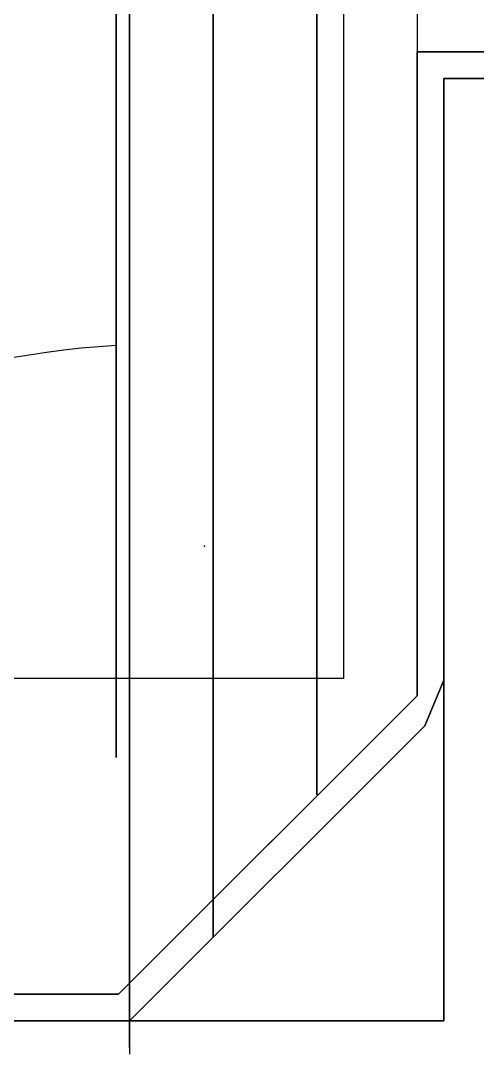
# Model space of a CAD drawing. Header units: centimetres. Extents: x -1.2 to 3.8, y -7.6 to 4.8.
# Drawn here: x 1.232 to 1.915, y -3.15 to -1.603 of the extents above; entities that cross this region are included whole.
import ezdxf

# ---------------------------------------------------------------- set-up
doc = ezdxf.new("R2010")
doc.units = ezdxf.units.CM
doc.header["$MEASUREMENT"] = 0
for name, color, linetype in [('EncoderCart - Binky v145_Brake', 7, 'Continuous'), ('EncoderCart - Binky v145_EncoderCart', 7, 'Continuous'), ('EncoderCart - Binky v145_LED Output - Loft B', 7, 'Continuous'), ('EncoderCart - Binky v145_LED Output - Loft Rail', 7, 'Continuous'), ('EncoderCart - Binky v145_Side A - Fill old Spring', 7, 'Continuous'), ('EncoderCart - Binky v145_Side A - Fill top', 7, 'Continuous'), ('EncoderCart - Binky v145_Side A - Remove Chamfers', 7, 'Continuous'), ('EncoderCart - Binky v145_Side B - Fill old Spring', 7, 'Continuous'), ('EncoderCart - Binky v145_Side B - Fill Top area', 7, 'Continuous'), ('EncoderCart - Binky v145_Side B - Remove Chamfers', 7, 'Continuous'), ('EncoderCart - Binky v145_Side B - Remove Gear Clearance', 7, 'Continuous'), ('EncoderCart - Binky v145_Side B - Remove LED Channel', 7, 'Continuous'), ('EncoderCart - Binky v145_Side B - Remove PCB Standoff', 7, 'Continuous'), ('EncoderCart - Binky v145_Side B Cleanup', 7, 'Continuous'), ('EncoderCart - Binky v145_Sketch54', 7, 'Continuous'), ('EncoderCart - Binky v145_Spring Cleanup A', 7, 'Continuous'), ('EncoderCart - Binky v145_Spring Cleanup B', 7, 'Continuous'), ('EncoderCart - Binky v145_Spring Geometry', 7, 'Continuous'), ('ERCF Binky - 3D v13_Outline', 7, 'Continuous'), ('ERCF Binky - Clearance_Sketch1', 7, 'Continuous'), ('ERCF Binky - Clearance_Sketch2', 7, 'Continuous')]:
    doc.layers.add(name, color=color, linetype=linetype)

# ---------------------------------------------------------------- blocks, each defined once
blk = doc.blocks.new('ERCFBinky-3Dv13')
at = {"layer": 'ERCF Binky - 3D v13_Outline'}
for p, q in [((3, 1), (-0.20028, 0.99492)), ((-0.20028, 0.99492), (-0.20028, -0.00508)), ((-0.20028, -0.00508), (3, 0))]:
    blk.add_line(p, q, dxfattribs=at)
blk.add_point((0, 0), dxfattribs=at)
blk = doc.blocks.new('ERCFBinky-Clearance')
at = {"layer": 'ERCF Binky - Clearance_Sketch1'}
for p, q in [((1.52, -2.8215, 1.321), (1.52, 0.4987, 1.321)), ((1.52, 0.4987, 0.201), (1.52, -2.8215, 0.201)), ((1.52, 0.4387, 0.261), (1.52, -2.7615, 0.261)), ((1.52, -2.7615, 1.261), (1.52, 0.4387, 1.261)), ((1.52, -2.7615, 1.2661), (1.52, 0.4387, 1.261)), ((1.52, 0.4387, 0.261), (1.52, -2.7615, 0.2661)), ((1.52, -2.1494, 0.3774), (1.52, -1.4565, 0.3774)), ((1.52, -2.1494, 1.1777), (1.52, -1.4565, 1.1777)), ((1.52, -1.7555, 0.4574), (1.52, -1.8476, 0.4574)), ((1.52, -1.7575, 1.0003), (1.52, -1.8374, 1.0003)), ((1.52, -1.8374, 1.0977), (1.52, -1.7575, 1.0977)), ((1.52, -1.7575, 1.0977), (1.52, -1.7575, 1.0003)), ((1.52, -1.8374, 1.0003), (1.52, -1.8374, 1.0977)), ((1.52, -2.1494, 0.261), (1.52, -2.1494, 1.261)), ((1.52, -2.3994, 0.261), (1.52, -2.3994, 1.261)), ((1.52, -2.7615, 0.261), (1.52, -2.7615, 1.261)), ((1.52, -2.7615, 0.2661), (1.52, -2.7615, 1.2661)), ((1.52, -2.7615, 1.2661), (1.52, -2.7615, 0.2661)), ((1.52, -2.8215, 0.201), (1.52, -2.8215, 1.321))]:
    blk.add_line(p, q, dxfattribs=at)
at = {"layer": 'ERCF Binky - Clearance_Sketch1', "extrusion": (-1, -1.26531e-15, 4.44089e-16)}
for centre, radius in [((2.242, 1.1258, -1.52), 0.0175), ((2.506, 1.0203, -1.52), 0.2), ((2.506, 0.7663, -1.52), 0.2), ((2.506, 0.5123, -1.52), 0.2), ((2.506, 0.7663, -1.52), 0.0508), ((2.506, 0.5123, -1.52), 0.0508), ((2.506, 1.0203, -1.52), 0.0508)]:
    blk.add_circle(centre, radius, dxfattribs=at)
at = {"layer": 'ERCF Binky - Clearance_Sketch2'}
for p, q in [((1.3752, -2.1494, 1.1777), (1.3752, -1.4565, 1.1777)), ((1.3752, -1.4565, 0.3774), (1.3752, -2.1494, 0.3774)), ((1.3752, -2.3994, 1.261), (1.3752, -2.1494, 1.261)), ((1.3752, -2.1494, 0.3774), (1.3752, -2.1494, 0.2651)), ((1.3752, -2.1494, 0.2651), (1.3752, -2.3994, 0.2655)), ((1.3752, -2.1494, 1.261), (1.3752, -2.1494, 1.1777)), ((1.3752, -2.3994, 1.1896), (1.3752, -2.3994, 1.261)), ((1.3752, -2.3994, 0.2655), (1.3752, -2.3994, 0.3431))]:
    blk.add_line(p, q, dxfattribs=at)
at = {"layer": 'ERCF Binky - Clearance_Sketch2', "extrusion": (-1, -1.26531e-15, 4.44089e-16)}
for centre in [(2.506, 1.0203, -1.3752), (2.506, 0.5123, -1.3752), (2.506, 0.7663, -1.3752)]:
    blk.add_circle(centre, 0.1, dxfattribs=at)
for centre, start, end in [((2.506, 0.5123, -1.3752), 237.8023, 39.42), ((2.506, 1.0203, -1.3752), 320.58, 122.1977), ((2.506, 0.7663, -1.3752), 320.58, 39.42)]:
    blk.add_arc(centre, 0.2, start, end, dxfattribs=at)

msp = doc.modelspace()

# ---------------------------------------------------------------- linework, layer by layer
at = {"layer": 'EncoderCart - Binky v145_Brake'}
for p, q in [((2.805, -1.69, 0.837), (1.865, -1.69, 0.837)), ((1.865, -1.69, 0.837), (1.865, -3.1, 0.837)), ((1.2137, -3.1, 0.837), (1.865, -3.1, 0.837))]:
    msp.add_line(p, q, dxfattribs=at)
at = {"layer": 'EncoderCart - Binky v145_EncoderCart'}
for p, q in [((1.715, 0.85, -0.5005), (1.715, -2.5876, -0.5005)), ((1.865, -1.69, -0.5005), (1.865, -2.59, -0.5005)), ((1.865, -1.69, -0.5005), (2.805, -1.69, -0.5005)), ((1.715, -2.5876, -0.5005), (1.0292, -2.5876, -0.5005)), ((1.8367, -2.6583, -0.5005), (1.865, -2.59, -0.5005)), ((1.395, -3.1, -0.5005), (1.8367, -2.6583, -0.5005)), ((0.46, -3.1, -0.5005), (1.395, -3.1, -0.5005))]:
    msp.add_line(p, q, dxfattribs=at)
at = {"layer": 'EncoderCart - Binky v145_LED Output - Loft B'}
for p, q in [((1.3752, -2.1494, 0.3774), (1.3752, -1.4565, 0.3774)), ((1.3752, -1.4565, 1.1777), (1.3752, -2.1494, 1.1777)), ((1.3752, -2.3047, 0.658), (1.3752, -2.1447, 0.878)), ((1.3752, -2.3047, 0.878), (1.3752, -2.1447, 0.878)), ((1.3752, -2.1447, 0.878), (1.3752, -2.1447, 0.658)), ((1.3752, -2.1447, 0.658), (1.3752, -2.3047, 0.658)), ((1.3752, -2.3047, 0.878), (1.3752, -2.1447, 0.658)), ((1.3752, -2.1494, 0.2651), (1.3752, -2.1494, 0.3774)), ((1.3752, -2.3994, 0.2655), (1.3752, -2.1494, 0.2651)), ((1.3752, -2.1494, 1.1777), (1.3752, -2.1494, 1.261)), ((1.3752, -2.1494, 1.261), (1.3752, -2.3994, 1.261)), ((1.3752, -2.3047, 0.658), (1.3752, -2.3047, 0.878)), ((1.3752, -2.3994, 1.261), (1.3752, -2.3994, 1.1896))]:
    msp.add_line(p, q, dxfattribs=at)
at = {"layer": 'EncoderCart - Binky v145_LED Output - Loft B', "extrusion": (1, 0, -3.83364e-16)}
msp.add_circle((-2.2247, 0.768, 1.3752), 0.136, dxfattribs=at)
at = {"layer": 'EncoderCart - Binky v145_LED Output - Loft B', "extrusion": (1, 9.01478e-46, -3.83364e-16)}
for centre in [(-2.506, 0.5123, 1.3752), (-2.506, 1.0203, 1.3752), (-2.506, 0.7663, 1.3752)]:
    msp.add_circle(centre, 0.1, dxfattribs=at)
at = {"layer": 'EncoderCart - Binky v145_LED Output - Loft B', "extrusion": (1, -2.71171e-31, -3.83364e-16)}
msp.add_arc((-2.506, 0.5123, 1.3752), 0.2, 140.58, 302.1977, dxfattribs=at)
at = {"layer": 'EncoderCart - Binky v145_LED Output - Loft B', "extrusion": (1, -2.46519e-32, -3.83364e-16)}
msp.add_arc((-2.506, 1.0203, 1.3752), 0.2, 57.8023, 219.42, dxfattribs=at)
at = {"layer": 'EncoderCart - Binky v145_LED Output - Loft B', "extrusion": (1, -1.72563e-31, -3.83364e-16)}
msp.add_arc((-2.506, 0.7663, 1.3752), 0.2, 140.58, 219.42, dxfattribs=at)
at = {"layer": 'EncoderCart - Binky v145_LED Output - Loft Rail', "extrusion": (-1, 0, 3.83364e-16)}
msp.add_circle((2.2247, 0.768, -1.3752), 0.136, dxfattribs=at)
at = {"layer": 'EncoderCart - Binky v145_LED Output - Loft Rail', "extrusion": (-0.143824, 0.077634, -0.986553)}
msp.add_arc((2.321, -2.7419, -1.1111), 1.331, 77.417, 148.5963, dxfattribs=at)
at = {"layer": 'EncoderCart - Binky v145_LED Output - Loft Rail'}
for p in [(1.3752, -2.2247, 0.768), (1.507, -2.3896, 0.768)]:
    msp.add_point(p, dxfattribs=at)
at = {"layer": 'EncoderCart - Binky v145_Side A - Fill old Spring'}
for p, q in [((2.805, -1.69, -0.5), (1.865, -1.69, -0.5)), ((1.865, -1.69, -0.5), (1.865, -3.1, -0.5)), ((1.865, -3.1, -0.5), (-0.73, -3.1, -0.5))]:
    msp.add_line(p, q, dxfattribs=at)
at = {"layer": 'EncoderCart - Binky v145_Side A - Fill top'}
for p, q in [((1.395, -3.0434, -0.02), (1.395, 0.79, -0.02)), ((1.395, 0.6, -0.5), (1.395, -2.7, -0.5)), ((1.395, -1.4), (1.395, -1.7)), ((1.395, -1.4), (1.395, -3.06)), ((1.395, -1.7), (1.395, -1.8, 0.1)), ((1.395, -1.7), (1.395, -2)), ((1.395, -1.9, 0.1), (1.395, -1.8, 0.1)), ((1.395, -2), (1.395, -1.9, 0.1)), ((1.395, -2), (1.395, -2.7)), ((1.395, -2.7), (1.395, -3.1)), ((1.395, -3.1, -0.5), (1.395, -2.7, -0.5)), ((1.395, -3.06, -0.0317), (1.395, -3.0434, -0.02)), ((1.395, -3.06), (1.395, -3.06, -0.0317)), ((1.395, -3.1, -0.5), (1.395, -3.1))]:
    msp.add_line(p, q, dxfattribs=at)
at = {"layer": 'EncoderCart - Binky v145_Side A - Remove Chamfers'}
for p, q in [((2.805, -1.65, -0.5), (1.825, -1.65, -0.5)), ((1.825, -1.65, -0.5), (1.825, -2.6134, -0.5)), ((1.865, -2.59, -0.5), (1.865, -1.69, -0.5)), ((1.865, -1.69, -0.5), (2.805, -1.69, -0.5)), ((1.865, -2.59, -0.5), (1.8367, -2.6583, -0.5)), ((1.865, -3.1, -0.5), (1.865, -2.59, -0.5)), ((1.825, -2.6134, -0.5), (1.3784, -3.06, -0.5)), ((1.395, -3.1, -0.5), (1.8367, -2.6583, -0.5)), ((1.3784, -3.06, -0.5), (-0.73, -3.06, -0.5)), ((0.46, -3.1, -0.5), (1.355, -3.1, -0.5)), ((1.355, -3.1, -0.5), (1.395, -3.1, -0.5)), ((1.355, -3.1, -0.5), (1.865, -3.1, -0.5))]:
    msp.add_line(p, q, dxfattribs=at)
at = {"layer": 'EncoderCart - Binky v145_Side B - Fill old Spring'}
for p, q in [((1.865, -3.1, 1.9), (1.865, -1.69, 1.9)), ((1.865, -1.69, 1.9), (2.805, -1.69, 1.9)), ((-0.73, -3.1, 1.9), (1.865, -3.1, 1.9))]:
    msp.add_line(p, q, dxfattribs=at)
at = {"layer": 'EncoderCart - Binky v145_Side B - Fill Top area'}
for p, q in [((1.395, 1, 1.9), (1.395, -3.1, 1.9)), ((1.395, 0.79, 1.4057), (1.395, -3.0434, 1.4057)), ((1.395, 0.6, 1.9), (1.395, -2.7, 1.9)), ((1.395, -0.56), (1.395, -2.7)), ((1.395, -3.06), (1.395, -1.4262)), ((1.395, -1.4262), (1.395, -3.1)), ((1.395, -2.7, 1.9), (1.395, -3.1, 1.9)), ((1.395, -2.7), (1.395, -3.1)), ((1.395, -3.0434, 1.4057), (1.395, -3.06, 1.4174)), ((1.395, -3.06, 1.4174), (1.395, -3.06)), ((1.395, -3.06), (1.395, -3.06, 1.4174)), ((1.395, -3.06, 1.4174), (1.395, -3.1, 1.4174)), ((1.395, -3.1), (1.395, -3.06)), ((1.395, -3.1, 1.4174), (1.395, -3.1)), ((1.395, -3.1, 1.6343), (1.395, -3.14, 1.6112)), ((1.395, -3.14, 0.8865), (1.395, -3.1, 0.8634)), ((1.395, -3.1, 0.8327), (1.395, -3.14, 0.8096)), ((1.395, -3.1), (1.395, -3.1, 1.9)), ((1.395, -3.1, 0.0349), (1.395, -3.1)), ((1.395, -3.1, 0.8634), (1.395, -3.1, 0.8327)), ((1.395, -3.1, 1.9), (1.395, -3.1, 1.6343)), ((1.395, -3.14, 0.8865), (1.395, -3.15, 0.8865)), ((1.395, -3.14, 1.6112), (1.395, -3.15, 1.6112)), ((1.395, -3.14, 0.058), (1.395, -3.15, 0.058)), ((1.395, -3.14, 0.8096), (1.395, -3.15, 0.8096)), ((1.395, -3.15, 1.3641), (1.395, -3.15, 1.2094)), ((1.395, -3.15, 0.2494), (1.395, -3.15, 0.1991)), ((1.395, -3.15, 1.2094), (1.395, -3.15, 1.1145)), ((1.395, -3.15, 0.32), (1.395, -3.15, 0.2494)), ((1.395, -3.15, 1.1145), (1.395, -3.15, 0.9929)), ((1.395, -3.15, 0.4271), (1.395, -3.15, 0.3565)), ((1.395, -3.15, 0.5443), (1.395, -3.15, 0.4271)), ((1.395, -3.15, 0.3565), (1.395, -3.15, 0.32)), ((1.395, -3.15, 0.899), (1.395, -3.15, 0.8877)), ((1.395, -3.15, 1.5975), (1.395, -3.15, 1.5473)), ((1.395, -3.15, 0.9647), (1.395, -3.15, 0.899)), ((1.395, -3.15, 1.6112), (1.395, -3.15, 1.6111)), ((1.395, -3.15, 0.8096), (1.395, -3.15, 0.8071)), ((1.395, -3.15, 0.7718), (1.395, -3.15, 0.727)), ((1.395, -3.15, 0.8877), (1.395, -3.15, 0.8865)), ((1.395, -3.15, 1.6111), (1.395, -3.15, 1.5975)), ((1.395, -3.15, 0.9929), (1.395, -3.15, 0.9647)), ((1.395, -3.15, 0.8071), (1.395, -3.15, 0.7718)), ((1.395, -3.15, 0.6584), (1.395, -3.15, 0.6052)), ((1.395, -3.15, 1.5219), (1.395, -3.15, 1.3641)), ((1.395, -3.15, 0.0922), (1.395, -3.15, 0.0594)), ((1.395, -3.15, 0.1991), (1.395, -3.15, 0.1647)), ((1.395, -3.15, 0.0594), (1.395, -3.15, 0.058)), ((1.395, -3.15, 1.5473), (1.395, -3.15, 1.5219)), ((1.395, -3.15, 0.6052), (1.395, -3.15, 0.5443)), ((1.395, -3.15, 0.1647), (1.395, -3.15, 0.0922)), ((1.395, -3.15, 0.727), (1.395, -3.15, 0.6584))]:
    msp.add_line(p, q, dxfattribs=at)
msp.add_open_spline([(1.395, -3.14, 0.058), (1.395, -3.1267, 0.0503), (1.395, -3.1133, 0.0426), (1.395, -3.1, 0.0349)], degree=3, dxfattribs=at)
at = {"layer": 'EncoderCart - Binky v145_Side B - Remove Chamfers'}
for p, q in [((1.825, -1.65, 1.9), (2.805, -1.65, 1.9)), ((1.825, -2.6134, 1.9), (1.825, -1.65, 1.9)), ((1.865, -1.69, 1.9), (1.865, -2.59, 1.9)), ((2.805, -1.69, 1.9), (1.865, -1.69, 1.9)), ((1.8367, -2.6583, 1.9), (1.865, -2.59, 1.9)), ((1.3784, -3.06, 1.9), (1.825, -2.6134, 1.9)), ((1.8367, -2.6583, 1.9), (1.395, -3.1, 1.9)), ((-0.73, -3.06, 1.9), (1.3784, -3.06, 1.9)), ((1.2137, -3.1, 1.9), (1.355, -3.1, 1.9)), ((1.395, -3.1, 1.9), (1.355, -3.1, 1.9))]:
    msp.add_line(p, q, dxfattribs=at)
at = {"layer": 'EncoderCart - Binky v145_Side B - Remove Gear Clearance'}
for p, q in [((1.825, 0.96, 0.8682), (1.825, -2.6134, 0.8682)), ((1.395, -3.0434, 0.8682), (1.395, 0.79, 0.8682)), ((1.825, -2.6134, 0.8682), (1.395, -3.0434, 0.8682))]:
    msp.add_line(p, q, dxfattribs=at)
at = {"layer": 'EncoderCart - Binky v145_Side B - Remove LED Channel'}
for p, q in [((1.395, 0.79, 1.4057), (1.395, -3.0434, 1.4057)), ((1.395, -3.06), (1.395, -1.4262)), ((1.395, -3.06), (1.395, -1.4262)), ((1.395, -1.4262, 1.9), (1.395, -3.06, 1.9)), ((1.395, -1.6033, 0.5907), (1.395, -1.7954, 0.5907)), ((1.395, -1.7919, 1.2907), (1.395, -1.6047, 1.2907)), ((1.395, -1.69, 1.9), (1.395, -2.59, 1.9)), ((1.395, -1.85, 0.6342), (1.395, -1.85, 1.25)), ((1.395, -3.0434, 1.4057), (1.395, -3.06, 1.4174)), ((1.395, -3.06, 1.9), (1.395, -3.06)), ((1.395, -3.06, 1.4174), (1.395, -3.06))]:
    msp.add_line(p, q, dxfattribs=at)
at = {"layer": 'EncoderCart - Binky v145_Side B - Remove LED Channel', "extrusion": (1, -5.41572e-17, -1.03894e-22)}
msp.add_ellipse((1.395, 1.9486, -4.9973), major_axis=(0, -4.1916, 5.7988), ratio=0.097596, start_param=5.933453, end_param=5.961997, dxfattribs=at)
at = {"layer": 'EncoderCart - Binky v145_Side B - Remove LED Channel'}
for points, knots in [([(1.395, -1.5565, 1.2553), (1.395, -1.5644, 1.2614), (1.395, -1.5724, 1.2673), (1.395, -1.5885, 1.2791), (1.395, -1.5966, 1.2849), (1.395, -1.6047, 1.2907)], [-0.05983351, -0.05983351, -0.05983351, -0.05983351, -0.02991722, -0.02991722, -0.00000099, -0.00000099, -0.00000099, -0.00000099]), ([(1.395, -1.7919, 1.2907), (1.395, -1.8015, 1.2839), (1.395, -1.8112, 1.277), (1.395, -1.8306, 1.2635), (1.395, -1.8403, 1.2567), (1.395, -1.85, 1.25)], [0, 0, 0, 0, 0.0354794, 0.0354794, 0.07083509, 0.07083509, 0.07083509, 0.07083509])]:
    msp.add_open_spline(points, degree=3, knots=knots, dxfattribs=at)
at = {"layer": 'EncoderCart - Binky v145_Side B - Remove PCB Standoff'}
for p, q in [((1.395, 0.79, 1.4057), (1.395, -3.0434, 1.4057)), ((1.395, -3.06), (1.395, -1.4262)), ((1.395, -1.6033, 0.5907), (1.395, -1.7954, 0.5907)), ((1.395, -1.7919, 1.2907), (1.395, -1.6047, 1.2907)), ((1.395, -1.85, 0.6342), (1.395, -1.85, 1.25)), ((1.395, -3.0434, 1.4057), (1.395, -3.06, 1.4174)), ((1.395, -3.06, 1.4174), (1.395, -3.06))]:
    msp.add_line(p, q, dxfattribs=at)
at = {"layer": 'EncoderCart - Binky v145_Side B - Remove PCB Standoff', "extrusion": (1, -5.41572e-17, -1.03894e-22)}
msp.add_ellipse((1.395, 1.9486, -4.9973), major_axis=(0, -4.1916, 5.7988), ratio=0.097596, start_param=5.933453, end_param=5.961997, dxfattribs=at)
at = {"layer": 'EncoderCart - Binky v145_Side B - Remove PCB Standoff'}
for points, knots in [([(1.395, -1.5565, 1.2553), (1.395, -1.5644, 1.2614), (1.395, -1.5724, 1.2673), (1.395, -1.5885, 1.2791), (1.395, -1.5966, 1.2849), (1.395, -1.6047, 1.2907)], [-0.05983351, -0.05983351, -0.05983351, -0.05983351, -0.02991722, -0.02991722, -0.00000099, -0.00000099, -0.00000099, -0.00000099]), ([(1.395, -1.7919, 1.2907), (1.395, -1.8015, 1.2839), (1.395, -1.8112, 1.277), (1.395, -1.8306, 1.2635), (1.395, -1.8403, 1.2567), (1.395, -1.85, 1.25)], [0, 0, 0, 0, 0.0354794, 0.0354794, 0.07083509, 0.07083509, 0.07083509, 0.07083509])]:
    msp.add_open_spline(points, degree=3, knots=knots, dxfattribs=at)
at = {"layer": 'EncoderCart - Binky v145_Side B Cleanup'}
for p, q in [((1.865, -3.1, 1.9), (-0.73, -3.1, 1.9)), ((0.46, -3.1), (1.355, -3.1)), ((1.355, -3.1, 1.4174), (1.355, -3.1)), ((1.355, -3.1), (1.395, -3.1)), ((1.395, -3.1, 1.4174), (1.355, -3.1, 1.4174)), ((1.355, -3.1), (1.355, -3.1, 1.4174)), ((1.355, -3.1, 1.4174), (1.395, -3.1, 1.4457)), ((1.395, -3.1), (1.395, -3.1, 1.4174)), ((1.395, -3.1, 1.4457), (1.395, -3.1)), ((1.395, -3.1), (1.865, -3.1)), ((1.865, -3.1), (1.865, -3.1, 1.9))]:
    msp.add_line(p, q, dxfattribs=at)
at = {"layer": 'EncoderCart - Binky v145_Sketch54'}
for p, q in [((1.52, 0.4987, 1.321), (1.52, -2.975, 1.321)), ((1.52, -2.975, 0.201), (1.52, -1.2611, 0.201)), ((1.52, -1.4565, 0.3774), (1.52, -2.1494, 0.3774)), ((1.52, -2.1494, 1.1777), (1.52, -1.4565, 1.1777)), ((1.52, -2.1494, 0.3774), (1.52, -2.1494, 0.2651)), ((1.52, -2.3994, 1.261), (1.52, -2.1494, 1.261)), ((1.52, -2.1494, 0.2651), (1.52, -2.3994, 0.2655)), ((1.52, -2.1494, 1.261), (1.52, -2.1494, 1.1777)), ((1.52, -2.3994, 0.2655), (1.52, -2.3994, 0.3431)), ((1.52, -2.3994, 1.1896), (1.52, -2.3994, 1.261)), ((1.52, -2.975, 1.321), (1.52, -2.975, 0.201))]:
    msp.add_line(p, q, dxfattribs=at)
at = {"layer": 'EncoderCart - Binky v145_Sketch54', "extrusion": (1, 1.26621e-15, -3.63906e-16)}
for centre, start, end in [((-2.506, 1.0203, 1.52), 57.8023, 219.42), ((-2.506, 0.5123, 1.52), 140.58, 302.1977), ((-2.506, 0.7663, 1.52), 140.58, 219.42)]:
    msp.add_arc(centre, 0.2, start, end, dxfattribs=at)
at = {"layer": 'EncoderCart - Binky v145_Spring Cleanup A'}
for p, q in [((1.865, -1.69), (1.865, -3.1)), ((2.805, -1.69), (1.865, -1.69)), ((1.2137, -3.1), (1.865, -3.1))]:
    msp.add_line(p, q, dxfattribs=at)
at = {"layer": 'EncoderCart - Binky v145_Spring Cleanup B'}
for p, q in [((1.865, -3.1), (1.865, -1.69)), ((1.865, -1.69), (2.805, -1.69)), ((-0.73, -3.1), (1.865, -3.1))]:
    msp.add_line(p, q, dxfattribs=at)
at = {"layer": 'EncoderCart - Binky v145_Spring Geometry'}
for p, q in [((2.805, -1.69, -0.5), (1.865, -1.69, -0.5)), ((1.865, -1.69, -0.5), (1.865, -3.1, -0.5)), ((1.865, -3.1, -0.5), (-0.73, -3.1, -0.5))]:
    msp.add_line(p, q, dxfattribs=at)

# ---------------------------------------------------------------- block references
msp.add_blockref('ERCFBinky-Clearance', (0, 0))
at = {"extrusion": (-1, -1.26531e-15, 4.44089e-16), "rotation": 180}
msp.add_blockref('ERCFBinky-3Dv13', (2.5613, 1.261, -1.6753), dxfattribs=at)

doc.saveas('drawing.dxf')
